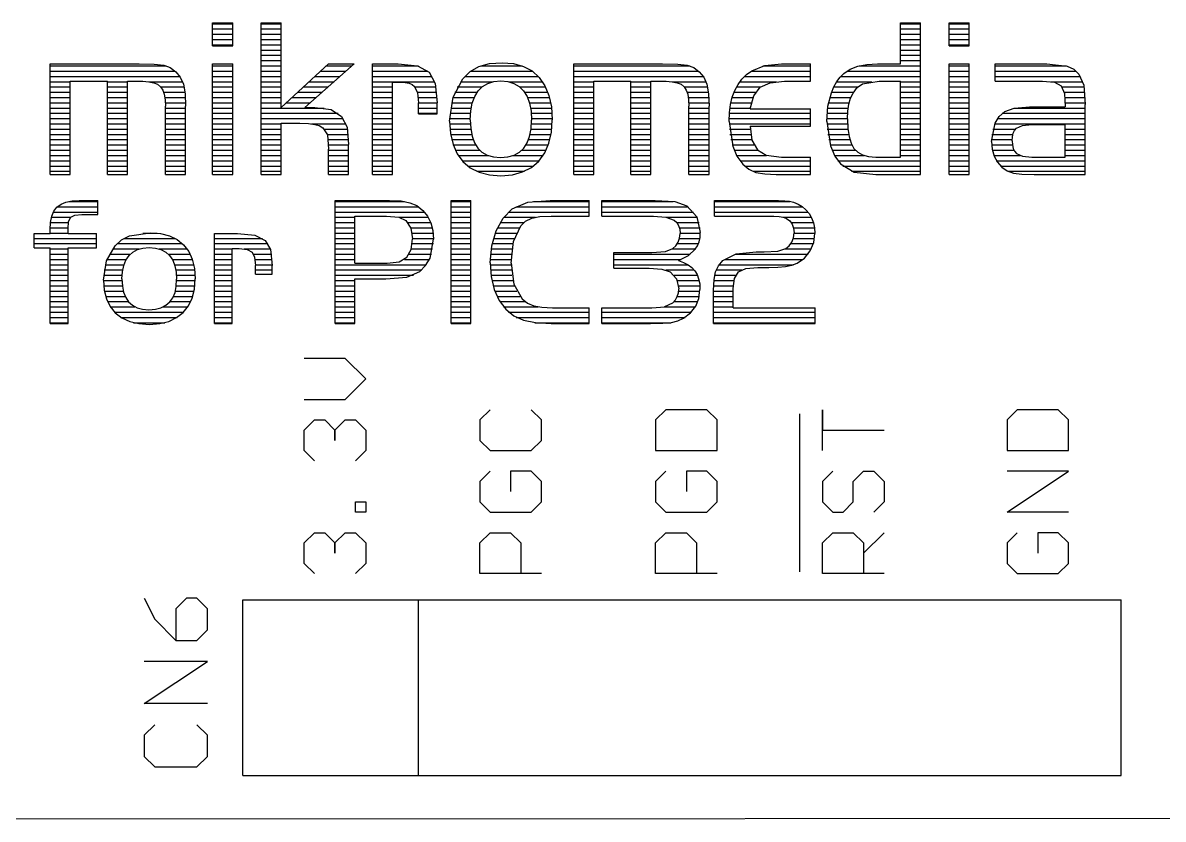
# Model space of a CAD drawing. Extents: x 0 to 60.6, y 0 to 80.8.
# Drawn here: x 19.9 to 36.37, y -0.01 to 11.5 of the extents above; entities that cross this region are included whole.
import ezdxf

# ---------------------------------------------------------------- set-up
doc = ezdxf.new("R2010")
doc.units = 0
doc.layers.add('Layer_1', color=7, linetype='CONTINUOUS')

msp = doc.modelspace()

# ---------------------------------------------------------------- linework, layer by layer
at = {"layer": 'Layer_1', "color": 7}
for points in [[(22.641332, 11.495279), (22.930572, 11.495279)], [(22.641332, 11.162906), (22.930572, 11.162906), (22.930572, 11.495279)], [(22.641332, 11.162906), (22.641332, 11.495279)], [(22.641334, 11.482579), (22.930574, 11.482579)], [(22.641334, 11.406464), (22.930574, 11.406464)], [(23.341598, 9.303175), (23.341598, 11.495336), (23.630838, 11.495336)], [(23.3416, 11.482579), (23.63084, 11.482579)], [(23.3416, 11.406464), (23.63084, 11.406464)], [(23.630838, 10.27241), (23.630838, 11.495336)], [(31.511482, 10.071948), (31.562229, 9.716771), (31.625658, 9.569592), (31.706848, 9.457973), (31.904751, 9.338706), (32.216823, 9.303175), (32.863809, 9.303175), (32.863809, 11.495336)], [(32.239661, 10.904137), (32.574571, 10.904137), (32.574571, 11.495307)], [(32.57445, 11.482579), (32.863691, 11.482579)], [(32.57445, 11.406464), (32.863691, 11.406464)], [(32.574568, 11.495336), (32.863809, 11.495336)], [(33.274714, 11.482579), (33.563955, 11.482579)], [(33.274714, 11.406464), (33.563955, 11.406464)], [(33.274835, 11.495307), (33.564076, 11.495307)], [(33.274835, 11.162934), (33.564076, 11.162934), (33.564076, 11.495307)], [(33.274835, 11.162934), (33.274835, 11.495307)], [(22.641334, 11.330349), (22.930574, 11.330349)], [(22.641334, 11.254205), (22.930574, 11.254205)], [(23.3416, 11.330349), (23.63084, 11.330349)], [(23.3416, 11.254205), (23.63084, 11.254205)], [(32.57445, 11.330349), (32.863691, 11.330349)], [(32.57445, 11.254205), (32.863691, 11.254205)], [(33.274714, 11.330349), (33.563955, 11.330349)], [(33.274714, 11.254205), (33.563955, 11.254205)], [(22.641334, 11.17809), (22.930574, 11.17809)], [(23.3416, 11.17809), (23.63084, 11.17809)], [(23.3416, 11.101974), (23.63084, 11.101974)], [(32.57445, 11.17809), (32.863691, 11.17809)], [(32.57445, 11.101974), (32.863691, 11.101974)], [(33.274714, 11.17809), (33.563955, 11.17809)], [(20.296964, 9.303118), (20.296964, 10.904108), (21.580784, 10.904108)], [(20.296966, 10.873628), (21.971515, 10.873628)], [(21.580786, 10.90408), (21.798985, 10.899), (21.935994, 10.883817)], [(21.935994, 10.883704), (22.02987, 10.8482), (22.108523, 10.787297), (22.17449, 10.708641), (22.22016, 10.607126), (22.242994, 10.470107), (22.250606, 10.292561)], [(22.641332, 9.303118), (22.930572, 9.303118), (22.930572, 10.904108)], [(22.641332, 9.303118), (22.641332, 10.904108), (22.930572, 10.904108)], [(22.641334, 10.873628), (22.930574, 10.873628)], [(23.3416, 11.025859), (23.63084, 11.025859)], [(23.3416, 10.949744), (23.63084, 10.949744)], [(23.3416, 10.873628), (23.63084, 10.873628)], [(23.630837, 10.272354), (24.31588, 10.904108), (24.683773, 10.904108)], [(23.973359, 10.272354), (24.683773, 10.904108)], [(24.282899, 10.873628), (24.650792, 10.873628)], [(24.947642, 9.303175), (24.947642, 10.904165), (25.318072, 10.904165)], [(24.947644, 10.873628), (25.612389, 10.873628)], [(25.318072, 10.904165), (25.599701, 10.876225), (25.767156, 10.782358), (25.855957, 10.619995), (25.881332, 10.338337)], [(26.064005, 10.077113), (26.112211, 10.419617), (26.251757, 10.686035), (26.358319, 10.790062), (26.485179, 10.863638), (26.639948, 10.906761), (26.820089, 10.919461)], [(26.51563, 10.873628), (27.11187, 10.873628)], [(26.820091, 10.919405), (26.987546, 10.906705)], [(26.987546, 10.906818), (27.132166, 10.866234), (27.253951, 10.800251), (27.357976, 10.706355), (27.439167, 10.587145), (27.497522, 10.447614), (27.533043, 10.282683), (27.545728, 10.094921)], [(27.855269, 10.873628), (29.529817, 10.873628)], [(27.855318, 9.302949), (27.855318, 10.903939), (29.139139, 10.903939)], [(29.139086, 10.903939), (29.357286, 10.898859), (29.494291, 10.883958)], [(29.494291, 10.883817), (29.588166, 10.848313), (29.666821, 10.787409), (29.732791, 10.708754), (29.778457, 10.607239), (29.801317, 10.470248), (29.808929, 10.292674)], [(30.098215, 10.07175), (30.103295, 10.198637), (30.118538, 10.315336), (30.143924, 10.421903), (30.181976, 10.518339), (30.227645, 10.604558), (30.283463, 10.680701), (30.351967, 10.746685), (30.428082, 10.80248), (30.613296, 10.881164), (30.856871, 10.904024), (31.275505, 10.904052)], [(30.405247, 10.252006), (30.458528, 10.43974), (30.549867, 10.564059), (30.691951, 10.630042), (30.9, 10.650362), (31.275505, 10.650362), (31.275505, 10.90408)], [(30.587828, 10.873628), (31.275406, 10.873628)], [(31.511482, 10.071948), (31.526694, 10.29019), (31.577455, 10.485545), (31.612975, 10.571792), (31.656107, 10.647935), (31.704313, 10.711351), (31.757594, 10.764634), (31.848933, 10.825509), (31.958034, 10.868661), (32.089965, 10.894061), (32.239661, 10.904249)], [(31.975673, 10.873628), (32.863691, 10.873628)], [(32.57445, 11.025859), (32.863691, 11.025859)], [(32.57445, 10.949744), (32.863691, 10.949744)], [(33.274714, 10.873628), (33.563955, 10.873628)], [(33.274835, 9.303146), (33.564076, 9.303146), (33.564076, 10.904137)], [(33.274835, 9.303146), (33.274835, 10.904137), (33.564076, 10.904137)], [(33.941997, 10.873628), (34.9721, 10.873628)], [(33.942155, 10.650757), (33.942155, 10.904475), (34.685554, 10.904475), (34.982406, 10.871483), (35.076282, 10.82582), (35.147323, 10.754813), (35.220901, 10.592394), (35.241221, 10.315844)], [(20.296966, 10.797513), (22.098374, 10.797513)], [(20.296966, 10.721398), (22.166879, 10.721398)], [(22.641334, 10.797513), (22.930574, 10.797513)], [(22.641334, 10.721398), (22.930574, 10.721398)], [(23.3416, 10.797513), (23.63084, 10.797513)], [(23.3416, 10.721398), (23.63084, 10.721398)], [(24.117981, 10.721398), (24.478263, 10.721398)], [(24.199171, 10.797513), (24.564527, 10.797513)], [(24.947644, 10.797513), (25.749397, 10.797513)], [(24.947644, 10.721398), (25.812827, 10.721398)], [(26.282208, 10.721398), (27.345292, 10.721398)], [(26.368473, 10.797513), (27.259028, 10.797513)], [(27.855269, 10.797513), (29.656678, 10.797513)], [(27.855269, 10.721398), (29.725179, 10.721398)], [(30.323959, 10.721398), (31.275406, 10.721398)], [(30.422909, 10.797513), (31.275406, 10.797513)], [(31.711804, 10.721398), (32.863691, 10.721398)], [(31.800605, 10.797513), (32.863691, 10.797513)], [(33.274714, 10.797513), (33.563955, 10.797513)], [(33.274714, 10.721398), (33.563955, 10.721398)], [(33.941997, 10.797513), (35.10911, 10.797513)], [(33.941997, 10.721398), (35.172537, 10.721398)], [(20.296964, 9.303118), (20.586204, 9.303118), (20.586204, 10.650391), (21.121553, 10.650391)], [(20.296966, 10.645311), (20.586207, 10.645311)], [(20.296966, 10.569167), (20.586207, 10.569167)], [(21.121553, 9.303118), (21.121553, 10.650391)], [(21.121555, 9.303005), (21.410795, 9.303005), (21.410795, 10.650278), (21.634068, 10.650278), (21.720333, 10.645198), (21.791374, 10.63024), (21.847192, 10.60738), (21.890325, 10.571876), (21.920771, 10.523701), (21.943606, 10.462797), (21.956292, 10.384142), (21.961366, 10.292815)], [(21.121555, 10.645311), (21.410795, 10.645311)], [(21.121555, 10.569167), (21.410795, 10.569167)], [(21.720332, 10.645311), (22.207474, 10.645311)], [(21.892862, 10.569167), (22.227771, 10.569167)], [(22.641334, 10.645311), (22.930574, 10.645311)], [(22.641334, 10.569167), (22.930574, 10.569167)], [(23.3416, 10.645311), (23.63084, 10.645311)], [(23.3416, 10.569167), (23.63084, 10.569167)], [(23.953063, 10.569167), (24.308271, 10.569167)], [(24.034254, 10.645311), (24.394536, 10.645311)], [(24.947643, 9.303146), (25.236883, 9.303146), (25.236883, 10.637747), (25.34852, 10.637747), (25.419561, 10.632667), (25.477917, 10.622507), (25.523586, 10.602187), (25.55657, 10.574247), (25.597165, 10.48546), (25.612388, 10.338281)], [(24.947644, 10.645311), (25.848348, 10.645311)], [(24.947644, 10.569167), (25.236884, 10.569167)], [(25.561645, 10.569167), (25.868645, 10.569167)], [(26.173108, 10.569167), (26.530853, 10.569167)], [(26.221315, 10.645311), (26.688159, 10.645311)], [(26.360859, 10.094808), (26.368471, 10.224207), (26.391305, 10.335826), (26.426826, 10.432233), (26.475033, 10.513456), (26.538463, 10.5769), (26.614579, 10.620023), (26.700843, 10.647963), (26.802331, 10.658123)], [(26.80233, 10.658011), (26.903818, 10.647851), (26.992619, 10.619911), (27.068735, 10.574219), (27.132165, 10.510803), (27.182909, 10.42958), (27.21843, 10.333201), (27.238727, 10.219014), (27.246339, 10.089615)], [(26.916507, 10.645311), (27.406185, 10.645311)], [(27.07635, 10.569167), (27.449317, 10.569167)], [(27.855269, 10.645311), (28.144509, 10.645311)], [(27.855269, 10.569167), (28.144509, 10.569167)], [(27.855318, 9.302949), (28.144558, 9.302949), (28.144558, 10.650221), (28.679905, 10.650221)], [(28.679854, 10.645311), (28.969095, 10.645311)], [(28.679854, 10.569167), (28.969095, 10.569167)], [(28.679882, 9.303118), (28.969123, 9.303118), (28.969123, 10.650391), (29.192397, 10.650391), (29.278661, 10.645311), (29.349705, 10.630071), (29.405523, 10.607211), (29.448652, 10.571707), (29.479099, 10.523532), (29.501959, 10.462628), (29.51463, 10.383973), (29.51971, 10.292646)], [(28.679905, 9.302949), (28.679905, 10.650221)], [(29.281173, 10.645311), (29.765777, 10.645311)], [(29.451164, 10.569167), (29.786074, 10.569167)], [(30.207249, 10.569167), (30.557382, 10.569167)], [(30.255452, 10.645311), (30.783188, 10.645311)], [(31.612854, 10.569167), (31.960447, 10.569167)], [(31.653449, 10.645311), (32.160887, 10.645311)], [(31.808315, 10.11002), (31.813395, 10.221667), (31.828607, 10.320614), (31.853979, 10.406889), (31.889499, 10.480465), (31.950392, 10.56166), (32.02651, 10.612403), (32.265002, 10.650447), (32.574543, 10.650447)], [(31.808318, 10.11002), (31.813398, 9.967949), (31.831153, 9.85125), (31.861616, 9.754843), (31.899676, 9.681268), (31.955494, 9.627956), (32.026535, 9.587372), (32.112799, 9.564512), (32.216823, 9.556836), (32.574568, 9.556921), (32.574568, 10.650447)], [(32.57445, 10.645311), (32.863691, 10.645311)], [(32.57445, 10.569167), (32.863691, 10.569167)], [(33.274714, 10.645311), (33.563955, 10.645311)], [(33.274714, 10.569167), (33.563955, 10.569167)], [(33.942164, 10.650673), (34.624667, 10.650673), (34.797198, 10.640513), (34.896151, 10.587257), (34.941817, 10.475582), (34.951949, 10.280256)], [(34.748825, 10.645311), (35.20552, 10.645311)], [(34.911205, 10.569167), (35.22582, 10.569167)], [(20.296966, 10.493052), (20.586207, 10.493052)], [(20.296966, 10.416936), (20.586207, 10.416936)], [(21.121555, 10.493052), (21.410795, 10.493052)], [(21.121555, 10.416936), (21.410795, 10.416936)], [(21.933456, 10.493052), (22.240457, 10.493052)], [(21.953754, 10.416936), (22.248069, 10.416936)], [(22.641334, 10.493052), (22.930574, 10.493052)], [(22.641334, 10.416936), (22.930574, 10.416936)], [(23.3416, 10.493052), (23.63084, 10.493052)], [(23.3416, 10.416936), (23.63084, 10.416936)], [(23.785609, 10.416936), (24.135742, 10.416936)], [(23.869336, 10.493052), (24.222006, 10.493052)], [(24.947644, 10.493052), (25.236884, 10.493052)], [(24.947644, 10.416936), (25.236884, 10.416936)], [(25.594628, 10.493052), (25.876257, 10.493052)], [(25.607314, 10.416936), (25.881331, 10.416936)], [(26.112216, 10.416936), (26.419216, 10.416936)], [(26.140125, 10.493052), (26.459812, 10.493052)], [(27.144854, 10.493052), (27.482301, 10.493052)], [(27.187986, 10.416936), (27.507673, 10.416936)], [(27.855269, 10.493052), (28.144509, 10.493052)], [(27.855269, 10.416936), (28.144509, 10.416936)], [(28.679854, 10.493052), (28.969095, 10.493052)], [(28.679854, 10.416936), (28.969095, 10.416936)], [(29.494293, 10.493052), (29.79876, 10.493052)], [(29.512054, 10.416936), (29.806372, 10.416936)], [(30.143817, 10.416936), (30.448281, 10.416936)], [(30.169188, 10.493052), (30.486338, 10.493052)], [(31.554499, 10.416936), (31.856423, 10.416936)], [(31.57987, 10.493052), (31.897018, 10.493052)], [(32.57445, 10.493052), (32.863691, 10.493052)], [(32.57445, 10.416936), (32.863691, 10.416936)], [(33.274714, 10.493052), (33.563955, 10.493052)], [(33.274714, 10.416936), (33.563955, 10.416936)], [(34.939116, 10.493052), (35.233429, 10.493052)], [(34.946725, 10.416936), (35.238506, 10.416936)], [(20.296966, 10.340821), (20.586207, 10.340821)], [(20.296966, 10.264706), (20.586207, 10.264706)], [(21.121555, 10.340821), (21.410795, 10.340821)], [(21.121555, 10.264706), (21.410795, 10.264706)], [(21.961366, 10.340821), (22.250606, 10.340821)], [(21.961366, 9.303005), (22.250607, 9.303005), (22.250607, 10.292561)], [(21.961366, 9.303005), (21.961366, 10.292561)], [(21.961366, 10.264706), (22.250606, 10.264706)], [(22.641334, 10.340821), (22.930574, 10.340821)], [(22.641334, 10.264706), (22.930574, 10.264706)], [(23.3416, 10.340821), (23.63084, 10.340821)], [(23.3416, 10.264706), (24.249915, 10.264706)], [(23.704418, 10.340821), (24.049477, 10.340821)], [(23.973359, 10.272354), (24.117979, 10.272354), (24.351401, 10.241874), (24.503632, 10.140415), (24.582286, 9.988213), (24.60512, 9.737007)], [(24.947644, 10.340821), (25.236884, 10.340821)], [(24.947644, 10.264706), (25.236884, 10.264706)], [(25.612388, 10.181027), (25.881331, 10.181027), (25.881331, 10.338337)], [(25.612388, 10.181027), (25.612388, 10.338337)], [(25.612389, 10.340821), (25.881331, 10.340821)], [(25.612389, 10.264706), (25.881331, 10.264706)], [(26.079233, 10.264706), (26.376084, 10.264706)], [(26.091918, 10.340821), (26.391307, 10.340821)], [(27.215896, 10.340821), (27.522896, 10.340821)], [(27.233656, 10.264706), (27.535582, 10.264706)], [(27.855269, 10.340821), (28.144509, 10.340821)], [(27.855269, 10.264706), (28.144509, 10.264706)], [(28.679854, 10.340821), (28.969095, 10.340821)], [(28.679854, 10.264706), (28.969095, 10.264706)], [(29.519668, 10.340821), (29.808909, 10.340821)], [(29.519668, 10.264706), (29.808909, 10.264706)], [(29.519696, 9.303118), (29.808937, 9.303118), (29.808937, 10.292674)], [(29.519696, 9.303118), (29.519696, 10.292674)], [(30.110833, 10.264706), (30.407686, 10.264706)], [(30.123519, 10.340821), (30.422909, 10.340821)], [(30.405247, 10.252119), (31.275505, 10.252119)], [(31.275505, 10.000941), (31.275505, 10.252119)], [(31.524053, 10.264706), (31.818368, 10.264706)], [(31.536738, 10.340821), (31.833588, 10.340821)], [(32.57445, 10.340821), (32.863691, 10.340821)], [(32.57445, 10.264706), (32.863691, 10.264706)], [(33.274714, 10.340821), (33.563955, 10.340821)], [(33.274714, 10.264706), (33.563955, 10.264706)], [(33.888886, 9.783037), (33.896506, 9.67139), (33.924446, 9.569903), (33.972649, 9.483656), (34.036079, 9.41008), (34.112197, 9.356797), (34.203532, 9.326345), (34.32532, 9.308565), (34.505459, 9.303485), (35.241247, 9.303485), (35.241247, 10.315844)], [(33.888925, 9.782981), (33.939669, 10.044347), (33.998024, 10.143237), (34.079216, 10.214329), (34.216221, 10.265044), (34.436958, 10.280284)], [(34.218552, 10.264706), (35.241041, 10.264706)], [(34.436958, 10.280425), (34.952014, 10.280425)], [(34.951805, 10.340821), (35.241041, 10.340821)], [(20.296966, 10.18859), (20.586207, 10.18859)], [(20.296966, 10.112503), (20.586207, 10.112503)], [(21.121555, 10.18859), (21.410795, 10.18859)], [(21.121555, 10.112503), (21.410795, 10.112503)], [(21.961366, 10.18859), (22.250606, 10.18859)], [(21.961366, 10.112503), (22.250606, 10.112503)], [(22.641334, 10.18859), (22.930574, 10.18859)], [(22.641334, 10.112503), (22.930574, 10.112503)], [(23.3416, 10.18859), (24.452891, 10.18859)], [(23.3416, 10.112503), (24.526469, 10.112503)], [(24.947644, 10.18859), (25.236884, 10.18859)], [(24.947644, 10.112503), (25.236884, 10.112503)], [(25.612389, 10.18859), (25.881331, 10.18859)], [(26.064006, 10.077141), (26.076692, 9.89697), (26.112213, 9.739659), (26.170568, 9.605209), (26.254295, 9.491022), (26.360858, 9.402235), (26.487717, 9.338791), (26.637412, 9.300747), (26.804867, 9.287765), (26.972322, 9.300747), (27.116942, 9.341331), (27.243801, 9.407315), (27.350363, 9.498642), (27.436628, 9.615369), (27.497521, 9.754928), (27.533041, 9.91475), (27.545727, 10.094893)], [(26.064009, 10.112503), (26.363398, 10.112503)], [(26.069084, 10.18859), (26.365935, 10.18859)], [(26.36086, 10.094751), (26.368471, 9.967893), (26.388767, 9.856245), (26.424287, 9.762378), (26.469957, 9.686263), (26.530849, 9.627899), (26.606966, 9.584804), (26.695767, 9.559404), (26.797255, 9.549216)], [(26.903817, 9.559376), (26.995156, 9.584776), (27.071272, 9.625359), (27.134702, 9.686263), (27.182909, 9.759838), (27.218429, 9.853734), (27.238727, 9.962813), (27.246338, 10.089671)], [(27.243805, 10.18859), (27.543193, 10.18859)], [(27.246342, 10.112503), (27.545731, 10.112503)], [(27.855269, 10.18859), (28.144509, 10.18859)], [(27.855269, 10.112503), (28.144509, 10.112503)], [(28.679854, 10.18859), (28.969095, 10.18859)], [(28.679854, 10.112503), (28.969095, 10.112503)], [(29.519668, 10.18859), (29.808909, 10.18859)], [(29.519668, 10.112503), (29.808909, 10.112503)], [(30.098147, 10.112503), (31.275406, 10.112503)], [(30.098215, 10.071694), (30.151499, 9.713977), (30.212391, 9.571878), (30.298655, 9.455179), (30.384919, 9.381604), (30.486406, 9.335941), (30.613265, 9.313081), (30.780722, 9.302921), (31.275474, 9.302921), (31.275474, 9.556667)], [(30.103222, 10.18859), (31.275406, 10.18859)], [(31.511364, 10.112503), (31.808216, 10.112503)], [(31.513904, 10.18859), (31.810754, 10.18859)], [(32.57445, 10.18859), (32.863691, 10.18859)], [(32.57445, 10.112503), (32.863691, 10.112503)], [(33.274714, 10.18859), (33.563955, 10.18859)], [(33.274714, 10.112503), (33.563955, 10.112503)], [(33.97752, 10.112503), (35.241041, 10.112503)], [(34.043487, 10.18859), (35.241041, 10.18859)], [(20.296966, 10.03636), (20.586207, 10.03636)], [(20.296966, 9.960244), (20.586207, 9.960244)], [(20.296966, 9.884157), (20.586207, 9.884157)], [(21.121555, 10.03636), (21.410795, 10.03636)], [(21.121555, 9.960244), (21.410795, 9.960244)], [(21.121555, 9.884157), (21.410795, 9.884157)], [(21.961366, 10.03636), (22.250606, 10.03636)], [(21.961366, 9.960244), (22.250606, 9.960244)], [(21.961366, 9.884157), (22.250606, 9.884157)], [(22.641334, 10.03636), (22.930574, 10.03636)], [(22.641334, 9.960244), (22.930574, 9.960244)], [(22.641334, 9.884157), (22.930574, 9.884157)], [(23.341597, 9.303118), (23.630837, 9.303118), (23.630837, 10.044036), (23.902317, 10.044036), (24.026639, 10.038956), (24.117978, 10.028796), (24.181408, 10.011016), (24.232152, 9.980621), (24.298119, 9.876565), (24.315879, 9.671051)], [(23.3416, 10.03636), (23.63084, 10.03636)], [(23.3416, 9.960244), (23.63084, 9.960244)], [(23.3416, 9.884157), (23.63084, 9.884157)], [(24.067237, 10.03636), (24.567065, 10.03636)], [(24.252453, 9.960244), (24.587362, 9.960244)], [(24.295585, 9.884157), (24.597511, 9.884157)], [(24.947644, 10.03636), (25.236884, 10.03636)], [(24.947644, 9.960244), (25.236884, 9.960244)], [(24.947644, 9.884157), (25.236884, 9.884157)], [(26.064009, 10.03636), (26.363398, 10.03636)], [(26.069084, 9.960244), (26.37101, 9.960244)], [(26.079233, 9.884157), (26.383696, 9.884157)], [(27.226044, 9.884157), (27.527971, 9.884157)], [(27.23873, 9.960244), (27.538119, 9.960244)], [(27.246342, 10.03636), (27.543193, 10.03636)], [(27.855269, 10.03636), (28.144509, 10.03636)], [(27.855269, 9.960244), (28.144509, 9.960244)], [(27.855269, 9.884157), (28.144509, 9.884157)], [(28.679854, 10.03636), (28.969095, 10.03636)], [(28.679854, 9.960244), (28.969095, 9.960244)], [(28.679854, 9.884157), (28.969095, 9.884157)], [(29.519668, 10.03636), (29.808909, 10.03636)], [(29.519668, 9.960244), (29.808909, 9.960244)], [(29.519668, 9.884157), (29.808909, 9.884157)], [(30.098147, 10.03636), (31.275406, 10.03636)], [(30.103222, 9.960244), (30.405149, 9.960244)], [(30.110833, 9.884157), (30.41276, 9.884157)], [(30.405199, 10.000715), (31.275457, 10.000715)], [(30.405199, 10.000715), (30.428059, 9.800253), (30.506703, 9.660722), (30.6361, 9.582095), (30.85684, 9.556695), (31.275474, 9.556667)], [(31.511364, 10.03636), (31.810754, 10.03636)], [(31.513904, 9.960244), (31.815828, 9.960244)], [(31.524053, 9.884157), (31.825977, 9.884157)], [(32.57445, 10.03636), (32.863691, 10.03636)], [(32.57445, 9.960244), (32.863691, 9.960244)], [(32.57445, 9.884157), (32.863691, 9.884157)], [(33.274714, 10.03636), (33.563955, 10.03636)], [(33.274714, 9.960244), (33.563955, 9.960244)], [(33.274714, 9.884157), (33.563955, 9.884157)], [(33.893791, 9.884157), (34.198255, 9.884157)], [(33.909017, 9.960244), (34.236312, 9.960244)], [(33.936923, 10.03636), (35.241041, 10.03636)], [(34.185687, 9.790318), (34.190767, 9.848682), (34.200899, 9.899397), (34.221219, 9.940009), (34.249131, 9.972973), (34.337932, 10.013584), (34.469865, 10.026567)], [(34.469899, 9.557146), (34.951972, 9.557146), (34.951972, 10.026538)], [(34.469899, 10.026538), (34.951972, 10.026538)], [(34.951805, 9.960244), (35.241041, 9.960244)], [(34.951805, 9.884157), (35.241041, 9.884157)], [(20.296966, 9.808014), (20.586207, 9.808014)], [(20.296966, 9.731898), (20.586207, 9.731898)], [(21.121555, 9.808014), (21.410795, 9.808014)], [(21.121555, 9.731898), (21.410795, 9.731898)], [(21.961366, 9.808014), (22.250606, 9.808014)], [(21.961366, 9.731898), (22.250606, 9.731898)], [(22.641334, 9.808014), (22.930574, 9.808014)], [(22.641334, 9.731898), (22.930574, 9.731898)], [(23.3416, 9.808014), (23.63084, 9.808014)], [(23.3416, 9.731898), (23.63084, 9.731898)], [(24.308271, 9.808014), (24.602585, 9.808014)], [(24.313345, 9.731898), (24.605123, 9.731898)], [(24.315879, 9.303118), (24.60512, 9.303118), (24.60512, 9.737007)], [(24.947644, 9.808014), (25.236884, 9.808014)], [(24.947644, 9.731898), (25.236884, 9.731898)], [(26.091918, 9.808014), (26.403993, 9.808014)], [(26.114753, 9.731898), (26.439514, 9.731898)], [(27.167689, 9.731898), (27.489912, 9.731898)], [(27.203209, 9.808014), (27.512747, 9.808014)], [(27.855269, 9.808014), (28.144509, 9.808014)], [(27.855269, 9.731898), (28.144509, 9.731898)], [(28.679854, 9.808014), (28.969095, 9.808014)], [(28.679854, 9.731898), (28.969095, 9.731898)], [(29.519668, 9.808014), (29.808909, 9.808014)], [(29.519668, 9.731898), (29.808909, 9.731898)], [(30.126056, 9.808014), (30.427983, 9.808014)], [(30.143817, 9.731898), (30.458432, 9.731898)], [(31.536738, 9.808014), (31.8412, 9.808014)], [(31.557033, 9.731898), (31.871646, 9.731898)], [(32.57445, 9.808014), (32.863691, 9.808014)], [(32.57445, 9.731898), (32.863691, 9.731898)], [(33.274714, 9.808014), (33.563955, 9.808014)], [(33.274714, 9.731898), (33.563955, 9.731898)], [(33.888716, 9.808014), (34.185566, 9.808014)], [(33.888716, 9.731898), (34.190643, 9.731898)], [(34.185696, 9.790459), (34.190776, 9.732096), (34.200913, 9.681381), (34.221242, 9.640769), (34.249171, 9.610289), (34.337966, 9.569705), (34.469899, 9.557287)], [(34.951805, 9.808014), (35.241041, 9.808014)], [(34.951805, 9.731898), (35.241041, 9.731898)], [(20.296966, 9.655783), (20.586207, 9.655783)], [(20.296966, 9.579696), (20.586207, 9.579696)], [(21.121555, 9.655783), (21.410795, 9.655783)], [(21.121555, 9.579696), (21.410795, 9.579696)], [(21.961366, 9.655783), (22.250606, 9.655783)], [(21.961366, 9.579696), (22.250606, 9.579696)], [(22.641334, 9.655783), (22.930574, 9.655783)], [(22.641334, 9.579696), (22.930574, 9.579696)], [(23.3416, 9.655783), (23.63084, 9.655783)], [(23.3416, 9.579696), (23.63084, 9.579696)], [(24.315879, 9.303118), (24.315879, 9.671023)], [(24.315882, 9.655783), (24.605123, 9.655783)], [(24.315882, 9.579696), (24.605123, 9.579696)], [(24.947644, 9.655783), (25.236884, 9.655783)], [(24.947644, 9.579696), (25.236884, 9.579696)], [(26.1452, 9.655783), (26.497869, 9.655783)], [(26.185795, 9.579696), (26.619655, 9.579696)], [(26.797255, 9.549329), (26.903817, 9.559489)], [(26.982474, 9.579696), (27.413797, 9.579696)], [(27.106796, 9.655783), (27.456929, 9.655783)], [(27.855269, 9.655783), (28.144509, 9.655783)], [(27.855269, 9.579696), (28.144509, 9.579696)], [(28.679854, 9.655783), (28.969095, 9.655783)], [(28.679854, 9.579696), (28.969095, 9.579696)], [(29.519668, 9.655783), (29.808909, 9.655783)], [(29.519668, 9.579696), (29.808909, 9.579696)], [(30.171728, 9.655783), (30.511713, 9.655783)], [(30.207249, 9.579696), (30.641109, 9.579696)], [(31.584942, 9.655783), (31.922392, 9.655783)], [(31.620462, 9.579696), (32.049251, 9.579696)], [(32.57445, 9.655783), (32.863691, 9.655783)], [(32.57445, 9.579696), (32.863691, 9.579696)], [(33.274714, 9.655783), (33.563955, 9.655783)], [(33.274714, 9.579696), (33.563955, 9.579696)], [(33.898865, 9.655783), (34.213478, 9.655783)], [(33.9217, 9.579696), (34.304816, 9.579696)], [(34.951805, 9.655783), (35.241041, 9.655783)], [(34.951805, 9.579696), (35.241041, 9.579696)], [(20.296966, 9.503552), (20.586207, 9.503552)], [(20.296966, 9.427437), (20.586207, 9.427437)], [(21.121555, 9.503552), (21.410795, 9.503552)], [(21.121555, 9.427437), (21.410795, 9.427437)], [(21.961366, 9.503552), (22.250606, 9.503552)], [(21.961366, 9.427437), (22.250606, 9.427437)], [(22.641334, 9.503552), (22.930574, 9.503552)], [(22.641334, 9.427437), (22.930574, 9.427437)], [(23.3416, 9.503552), (23.63084, 9.503552)], [(23.3416, 9.427437), (23.63084, 9.427437)], [(24.315882, 9.503552), (24.605123, 9.503552)], [(24.315882, 9.427437), (24.605123, 9.427437)], [(24.947644, 9.503552), (25.236884, 9.503552)], [(24.947644, 9.427437), (25.236884, 9.427437)], [(26.24415, 9.503552), (27.355441, 9.503552)], [(26.32534, 9.427437), (27.274251, 9.427437)], [(27.855269, 9.503552), (28.144509, 9.503552)], [(27.855269, 9.427437), (28.144509, 9.427437)], [(28.679854, 9.503552), (28.969095, 9.503552)], [(28.679854, 9.427437), (28.969095, 9.427437)], [(29.519668, 9.503552), (29.808909, 9.503552)], [(29.519668, 9.427437), (29.808909, 9.427437)], [(30.257992, 9.503552), (31.275406, 9.503552)], [(30.326493, 9.427437), (31.275406, 9.427437)], [(31.668672, 9.503552), (32.863691, 9.503552)], [(31.739713, 9.427437), (32.863691, 9.427437)], [(33.274714, 9.503552), (33.563955, 9.503552)], [(33.274714, 9.427437), (33.563955, 9.427437)], [(33.957217, 9.503552), (35.241041, 9.503552)], [(34.018115, 9.427437), (35.241041, 9.427437)], [(20.296966, 9.35135), (20.586207, 9.35135)], [(21.121555, 9.35135), (21.410795, 9.35135)], [(21.961366, 9.35135), (22.250606, 9.35135)], [(22.641334, 9.35135), (22.930574, 9.35135)], [(23.3416, 9.35135), (23.63084, 9.35135)], [(24.315882, 9.35135), (24.605123, 9.35135)], [(24.947644, 9.35135), (25.236884, 9.35135)], [(26.457274, 9.35135), (27.144854, 9.35135)], [(27.855269, 9.35135), (28.144509, 9.35135)], [(28.679854, 9.35135), (28.969095, 9.35135)], [(29.519668, 9.35135), (29.808909, 9.35135)], [(30.443203, 9.35135), (31.275406, 9.35135)], [(31.866572, 9.35135), (32.863691, 9.35135)], [(33.274714, 9.35135), (33.563955, 9.35135)], [(34.124677, 9.35135), (35.241041, 9.35135)], [(20.066289, 8.245575), (20.066289, 8.451117), (20.294636, 8.451117), (20.294636, 8.509453), (20.302248, 8.61348), (20.320009, 8.702295), (20.350456, 8.775842), (20.393588, 8.831694), (20.451944, 8.874818), (20.522985, 8.905241), (20.611787, 8.925561), (20.715812, 8.930726), (20.982217, 8.930669)], [(20.553432, 8.451146), (20.553432, 8.522181), (20.561043, 8.623668), (20.59149, 8.687083), (20.652382, 8.717535), (20.751333, 8.725155), (20.982217, 8.725155), (20.982217, 8.930698)], [(20.563579, 8.915401), (20.982216, 8.915401)], [(24.409962, 7.154814), (24.409962, 8.930867), (25.196492, 8.930867), (25.36141, 8.923247), (25.490807, 8.897932), (25.592294, 8.85478), (25.678559, 8.786256), (25.744526, 8.705061), (25.792732, 8.608626), (25.820639, 8.497007), (25.830788, 8.372716)], [(24.409965, 8.915401), (25.40962, 8.915401)], [(26.084508, 8.93098), (26.368674, 8.93098)], [(26.084508, 7.154927), (26.368674, 7.154927), (26.368674, 8.93098)], [(26.084508, 7.154927), (26.084508, 8.93098)], [(26.084514, 8.915401), (26.36868, 8.915401)], [(26.650302, 8.030381), (26.670597, 8.273938), (26.736564, 8.492153), (26.838052, 8.674807), (26.967449, 8.809286), (27.190722, 8.903153), (27.512945, 8.931093), (28.07874, 8.931093)], [(26.949688, 8.022761), (26.987746, 8.334842), (27.091771, 8.563188), (27.160276, 8.629143), (27.249077, 8.674807), (27.365788, 8.697667), (27.528169, 8.705287), (28.07874, 8.705287), (28.07874, 8.931121)], [(27.274458, 8.915401), (28.078749, 8.915401)], [(28.261427, 8.915401), (29.291528, 8.915401)], [(28.261511, 8.705005), (28.261511, 8.930839), (29.032815, 8.930839), (29.316984, 8.913059)], [(29.316984, 8.912946), (29.48951, 8.852071), (29.634134, 8.69476), (29.682338, 8.466414)], [(29.890308, 8.915401), (30.973691, 8.915401)], [(29.890466, 8.704807), (29.890466, 8.930641), (30.671919, 8.930641), (30.814004, 8.930641), (30.90534, 8.925561), (30.971309, 8.917998), (31.02713, 8.905382)], [(31.02713, 8.905495), (31.095631, 8.877555), (31.153989, 8.842052), (31.207269, 8.796388), (31.252939, 8.740565), (31.290996, 8.677121), (31.316396, 8.608597), (31.331628, 8.53505), (31.339234, 8.453883)], [(20.34538, 8.763171), (20.982216, 8.763171)], [(20.401198, 8.839258), (20.982216, 8.839258)], [(24.409965, 8.839258), (25.612596, 8.839258)], [(24.409965, 8.763171), (25.701397, 8.763171)], [(26.084514, 8.839258), (26.36868, 8.839258)], [(26.084514, 8.763171), (26.36868, 8.763171)], [(26.916714, 8.763171), (28.078749, 8.763171)], [(27.020738, 8.839258), (28.078749, 8.839258)], [(28.261427, 8.839258), (29.504654, 8.839258)], [(28.261427, 8.763171), (29.585846, 8.763171)], [(29.890308, 8.839258), (31.156368, 8.839258)], [(29.890308, 8.763171), (31.235017, 8.763171)], [(20.302248, 8.610912), (20.558504, 8.610912)], [(20.314933, 8.687055), (20.594025, 8.687055)], [(24.409965, 8.687055), (24.696669, 8.687055)], [(24.409965, 8.610912), (24.696669, 8.610912)], [(24.696663, 8.025216), (24.696663, 8.705174), (25.150821, 8.705174), (25.328425, 8.689934), (25.43245, 8.63919), (25.500954, 8.527571), (25.526329, 8.377853)], [(25.336042, 8.687055), (25.757216, 8.687055)], [(25.455289, 8.610912), (25.792736, 8.610912)], [(26.084514, 8.687055), (26.36868, 8.687055)], [(26.084514, 8.610912), (26.36868, 8.610912)], [(26.794928, 8.610912), (27.137449, 8.610912)], [(26.848209, 8.687055), (27.302367, 8.687055)], [(28.261474, 8.705146), (29.007409, 8.705146), (29.187549, 8.689906), (29.304262, 8.646754), (29.342317, 8.61379), (29.367717, 8.570639), (29.385468, 8.514843), (29.390548, 8.451428)], [(29.195115, 8.687055), (29.636587, 8.687055)], [(29.342272, 8.610912), (29.664496, 8.610912)], [(29.89044, 8.704751), (30.636373, 8.704751), (30.745475, 8.701928), (30.824127, 8.696848), (30.879948, 8.686688), (30.925614, 8.668908), (30.973824, 8.633405), (31.009341, 8.587769), (31.029661, 8.529406), (31.037281, 8.460882)], [(30.874738, 8.687055), (31.285767, 8.687055)], [(30.993986, 8.610912), (31.316207, 8.610912)], [(20.294636, 8.534825), (20.55343, 8.534825)], [(20.294636, 8.458709), (20.55343, 8.458709)], [(20.294639, 7.15456), (20.553432, 7.15456), (20.553432, 8.245547), (20.961921, 8.245547), (20.961921, 8.451089)], [(20.553432, 8.451089), (20.961921, 8.451089)], [(21.065942, 7.778751), (21.109074, 8.057841), (21.233397, 8.276027), (21.327273, 8.359762), (21.441447, 8.418126), (21.740836, 8.463789)], [(21.634275, 8.458709), (21.842325, 8.458709)], [(21.740835, 8.463761), (21.89053, 8.453601)], [(21.89053, 8.453714), (22.019927, 8.420722), (22.129026, 8.36741), (22.222902, 8.291323), (22.296481, 8.194888), (22.347225, 8.080729), (22.377671, 7.948818), (22.38782, 7.796559)], [(22.66691, 7.154843), (22.66691, 8.451371), (22.999283, 8.451371)], [(22.999284, 8.451371), (23.250466, 8.431051), (23.397624, 8.352311), (23.478814, 8.220373), (23.501648, 7.992027)], [(24.409965, 8.534825), (24.696669, 8.534825)], [(24.409965, 8.458709), (24.696669, 8.458709)], [(25.498422, 8.534825), (25.813034, 8.534825)], [(25.521256, 8.458709), (25.82572, 8.458709)], [(26.084514, 8.534825), (26.36868, 8.534825)], [(26.084514, 8.458709), (26.36868, 8.458709)], [(26.723887, 8.458709), (27.030887, 8.458709)], [(26.754333, 8.534825), (27.071482, 8.534825)], [(29.179918, 8.192658), (29.286482, 8.235782), (29.332148, 8.276365), (29.365132, 8.327109), (29.382883, 8.385473), (29.390517, 8.451456)], [(29.367728, 8.063005), (29.512344, 8.136581), (29.611294, 8.225368), (29.641743, 8.276111), (29.664603, 8.331935), (29.679815, 8.395379), (29.682355, 8.466414)], [(29.380332, 8.534825), (29.679722, 8.534825)], [(29.390481, 8.458709), (29.682256, 8.458709)], [(30.159449, 7.38062), (30.159449, 7.657198), (30.177229, 7.804321), (30.235587, 7.898244), (30.342148, 7.946419), (30.512142, 7.961377), (30.671981, 7.961377), (30.80138, 7.964199), (30.913013, 7.976899), (31.006892, 7.997219), (31.080473, 8.025159), (31.189568, 8.098707), (31.270761, 8.200222), (31.321504, 8.321973), (31.339284, 8.45394)], [(30.803796, 8.197343), (30.917972, 8.235387), (30.968715, 8.27597), (31.006776, 8.326714), (31.029636, 8.390157), (31.037245, 8.461193)], [(31.029506, 8.534825), (31.331433, 8.534825)], [(31.03712, 8.458709), (31.339042, 8.458709)], [(20.066289, 8.382594), (20.961918, 8.382594)], [(20.066289, 8.306479), (20.961918, 8.306479)], [(20.066291, 8.245547), (20.294639, 8.245547)], [(20.294639, 7.15456), (20.294639, 8.245547)], [(21.263844, 8.306479), (22.205143, 8.306479)], [(21.332351, 7.796475), (21.337425, 7.900474), (21.357723, 7.991857), (21.388169, 8.067973), (21.433839, 8.1339), (21.489657, 8.1847), (21.555624, 8.222743), (21.634277, 8.243063), (21.725616, 8.250683)], [(21.367869, 8.382594), (22.101118, 8.382594)], [(21.725614, 8.250683), (21.816953, 8.243063), (21.895606, 8.222743), (21.96411, 8.1847), (22.019928, 8.1339), (22.065598, 8.067973), (22.096044, 7.986777), (22.116341, 7.89545), (22.121416, 7.791395)], [(22.666911, 7.15473), (22.925705, 7.15473), (22.925705, 8.235584), (23.024655, 8.235584), (23.13883, 8.223167), (23.209871, 8.185123), (23.247929, 8.111491), (23.260615, 7.992281)], [(22.666913, 8.382594), (23.359567, 8.382594)], [(22.666913, 8.306479), (23.43822, 8.306479)], [(24.409965, 8.382594), (24.696669, 8.382594)], [(24.409965, 8.306479), (24.696669, 8.306479)], [(24.696663, 7.154843), (24.696663, 7.799297), (25.143209, 7.799297), (25.447672, 7.822157), (25.632887, 7.903352), (25.716615, 7.989628), (25.780045, 8.098707), (25.830789, 8.372716)], [(25.163509, 8.025103), (25.336039, 8.042883), (25.445138, 8.108951), (25.506031, 8.220598), (25.526326, 8.377881)], [(25.523794, 8.306479), (25.828257, 8.306479)], [(25.526331, 8.382594), (25.830794, 8.382594)], [(26.084514, 8.382594), (26.36868, 8.382594)], [(26.084514, 8.306479), (26.36868, 8.306479)], [(26.678217, 8.306479), (26.980143, 8.306479)], [(26.698515, 8.382594), (27.000441, 8.382594)], [(29.354957, 8.306479), (29.656887, 8.306479)], [(29.382866, 8.382594), (29.677182, 8.382594)], [(30.993986, 8.306479), (31.316207, 8.306479)], [(31.026972, 8.382594), (31.33397, 8.382594)], [(20.294636, 8.230363), (20.55343, 8.230363)], [(20.294636, 8.154248), (20.55343, 8.154248)], [(20.294636, 8.078104), (20.55343, 8.078104)], [(21.116687, 8.078104), (21.393241, 8.078104)], [(21.149671, 8.154248), (21.451596, 8.154248)], [(21.197878, 8.230363), (21.583531, 8.230363)], [(21.867697, 8.230363), (22.27111, 8.230363)], [(21.999631, 8.154248), (22.31678, 8.154248)], [(22.057986, 8.078104), (22.347226, 8.078104)], [(22.666913, 8.230363), (22.925707, 8.230363)], [(22.666913, 8.154248), (22.925707, 8.154248)], [(22.666913, 8.078104), (22.925707, 8.078104)], [(23.095699, 8.230363), (23.476278, 8.230363)], [(23.232707, 8.154248), (23.494038, 8.154248)], [(23.255542, 8.078104), (23.50165, 8.078104)], [(24.409965, 8.230363), (24.696669, 8.230363)], [(24.409965, 8.154248), (24.696669, 8.154248)], [(24.409965, 8.078104), (24.696669, 8.078104)], [(25.412157, 8.078104), (25.769902, 8.078104)], [(25.478124, 8.154248), (25.800348, 8.154248)], [(25.508571, 8.230363), (25.818108, 8.230363)], [(26.084514, 8.230363), (26.36868, 8.230363)], [(26.084514, 8.154248), (26.36868, 8.154248)], [(26.084514, 8.078104), (26.36868, 8.078104)], [(26.650308, 8.078104), (26.952234, 8.078104)], [(26.655382, 8.154248), (26.957309, 8.154248)], [(26.665531, 8.230363), (26.96492, 8.230363)], [(28.436493, 8.154248), (29.537637, 8.154248)], [(28.436493, 8.078104), (29.405704, 8.078104)], [(28.436521, 7.954293), (28.436521, 8.180099), (28.982018, 8.180099), (29.179918, 8.192799)], [(29.281382, 8.230363), (29.616292, 8.230363)], [(29.875158, 7.154617), (29.875158, 7.629089), (29.882778, 7.786399), (29.903106, 7.900558), (29.94369, 7.986834), (30.009657, 8.060409), (30.199945, 8.159356), (30.489189, 8.187296), (30.605899, 8.187296), (30.803796, 8.197456)], [(30.032392, 8.078104), (31.163979, 8.078104)], [(30.189697, 8.154248), (31.240095, 8.154248)], [(30.910262, 8.230363), (31.285767, 8.230363)], [(20.294636, 8.002017), (20.55343, 8.002017)], [(20.294636, 7.925902), (20.55343, 7.925902)], [(21.076092, 7.925902), (21.342497, 7.925902)], [(21.091315, 8.002017), (21.360258, 8.002017)], [(22.09097, 8.002017), (22.367524, 8.002017)], [(22.111267, 7.925902), (22.38021, 7.925902)], [(22.666913, 8.002017), (22.925707, 8.002017)], [(22.666913, 7.925902), (22.925707, 7.925902)], [(23.260615, 7.865139), (23.501648, 7.865139), (23.501648, 7.992027)], [(23.260615, 7.865139), (23.260615, 7.992027)], [(23.260617, 8.002017), (23.50165, 8.002017)], [(23.260617, 7.925902), (23.50165, 7.925902)], [(24.409965, 8.002017), (25.726769, 8.002017)], [(24.409965, 7.925902), (25.663339, 7.925902)], [(24.696665, 8.025075), (25.163508, 8.025075)], [(26.084514, 8.002017), (26.36868, 8.002017)], [(26.084514, 7.925902), (26.36868, 7.925902)], [(26.650302, 8.030268), (26.662988, 7.829833), (26.708658, 7.644611), (26.779699, 7.484789), (26.876113, 7.35793), (26.990286, 7.261494), (27.129832, 7.200619), (27.304898, 7.165087), (27.528172, 7.154927), (28.078743, 7.154927)], [(26.650308, 8.002017), (26.949697, 8.002017)], [(26.652846, 7.925902), (26.954771, 7.925902)], [(26.949688, 8.022761), (26.99282, 7.723407), (27.112069, 7.507705), (27.185647, 7.446801), (27.276987, 7.408758), (27.396234, 7.388438), (27.551003, 7.380761), (28.07874, 7.380818)], [(28.436493, 8.002017), (29.507191, 8.002017)], [(28.436521, 7.954406), (28.946494, 7.954406), (29.129174, 7.939166), (29.248421, 7.901123), (29.33976, 7.799636), (29.372743, 7.655025)], [(29.184967, 7.925902), (29.595992, 7.925902)], [(29.367725, 8.063005), (29.4413, 8.035065), (29.50727, 8.002102), (29.560551, 7.96403), (29.603683, 7.915827), (29.636666, 7.860031), (29.659526, 7.796588), (29.674729, 7.725581), (29.677281, 7.644357)], [(29.913142, 7.925902), (30.283573, 7.925902)], [(29.953737, 8.002017), (31.026972, 8.002017)], [(20.294636, 7.849787), (20.55343, 7.849787)], [(20.294636, 7.773671), (20.55343, 7.773671)], [(21.065942, 7.778779), (21.07609, 7.634141), (21.106537, 7.507282), (21.159818, 7.398203), (21.235934, 7.306847), (21.32981, 7.233272), (21.443983, 7.182557), (21.575918, 7.152077), (21.728149, 7.139377), (21.877844, 7.152077), (22.007241, 7.182557), (22.121415, 7.238352), (22.215291, 7.311927), (22.291407, 7.405795), (22.344688, 7.519982), (22.377671, 7.649409), (22.38782, 7.796531)], [(21.065943, 7.773671), (21.332349, 7.773671)], [(21.06848, 7.849787), (21.332349, 7.849787)], [(21.33235, 7.796531), (21.337424, 7.692504), (21.355183, 7.603717), (21.38563, 7.527602), (21.428762, 7.464158), (21.484581, 7.415955), (21.550548, 7.380423), (21.629201, 7.360103), (21.72054, 7.352426), (21.814416, 7.360131), (21.895606, 7.380366), (21.966647, 7.415955), (22.022466, 7.464158), (22.065598, 7.525062), (22.098582, 7.598637), (22.116342, 7.687452), (22.121417, 7.791451)], [(22.121416, 7.849787), (22.387821, 7.849787)], [(22.121416, 7.773671), (22.387821, 7.773671)], [(22.666913, 7.849787), (22.925707, 7.849787)], [(22.666913, 7.773671), (22.925707, 7.773671)], [(24.409965, 7.849787), (25.544091, 7.849787)], [(24.409965, 7.773671), (24.696669, 7.773671)], [(26.084514, 7.849787), (26.36868, 7.849787)], [(26.084514, 7.773671), (26.36868, 7.773671)], [(26.660457, 7.849787), (26.962383, 7.849787)], [(26.673143, 7.773671), (26.977606, 7.773671)], [(29.306751, 7.849787), (29.641661, 7.849787)], [(29.349886, 7.773671), (29.664496, 7.773671)], [(29.880159, 7.773671), (30.169397, 7.773671)], [(29.890308, 7.849787), (30.197306, 7.849787)], [(20.294636, 7.697556), (20.55343, 7.697556)], [(20.294636, 7.621441), (20.55343, 7.621441)], [(21.06848, 7.697556), (21.337423, 7.697556)], [(21.078629, 7.621441), (21.350109, 7.621441)], [(22.103656, 7.621441), (22.372598, 7.621441)], [(22.118879, 7.697556), (22.385284, 7.697556)], [(22.666913, 7.697556), (22.925707, 7.697556)], [(22.666913, 7.621441), (22.925707, 7.621441)], [(24.409965, 7.697556), (24.696669, 7.697556)], [(24.409965, 7.621441), (24.696669, 7.621441)], [(26.084514, 7.697556), (26.36868, 7.697556)], [(26.084514, 7.621441), (26.36868, 7.621441)], [(26.69344, 7.697556), (27.000441, 7.697556)], [(26.716275, 7.621441), (27.033424, 7.621441)], [(28.261503, 7.154673), (28.964305, 7.154673), (29.141908, 7.157495), (29.266227, 7.167655), (29.360105, 7.190515), (29.441295, 7.228559), (29.54025, 7.304674), (29.616366, 7.401081), (29.662032, 7.515269), (29.677244, 7.644667)], [(29.169735, 7.396199), (29.286445, 7.452023), (29.3245, 7.495174), (29.3499, 7.54081), (29.367646, 7.596633), (29.37274, 7.654997)], [(29.370183, 7.697556), (29.677182, 7.697556)], [(29.370183, 7.621441), (29.677182, 7.621441)], [(29.875082, 7.621441), (30.159251, 7.621441)], [(29.877622, 7.697556), (30.161786, 7.697556)], [(20.294636, 7.545297), (20.55343, 7.545297)], [(20.294636, 7.46921), (20.55343, 7.46921)], [(21.093852, 7.545297), (21.375481, 7.545297)], [(21.121762, 7.46921), (21.423688, 7.46921)], [(22.02754, 7.46921), (22.326929, 7.46921)], [(22.078284, 7.545297), (22.354838, 7.545297)], [(22.666913, 7.545297), (22.925707, 7.545297)], [(22.666913, 7.46921), (22.925707, 7.46921)], [(24.409965, 7.545297), (24.696669, 7.545297)], [(24.409965, 7.46921), (24.696669, 7.46921)], [(26.084514, 7.545297), (26.36868, 7.545297)], [(26.084514, 7.46921), (26.36868, 7.46921)], [(26.749259, 7.545297), (27.081631, 7.545297)], [(26.789854, 7.46921), (27.152672, 7.46921)], [(29.304217, 7.46921), (29.649276, 7.46921)], [(29.35242, 7.545297), (29.66957, 7.545297)], [(29.875082, 7.545297), (30.159251, 7.545297)], [(29.875082, 7.46921), (30.159251, 7.46921)], [(20.294636, 7.393095), (20.55343, 7.393095)], [(20.294636, 7.316951), (20.55343, 7.316951)], [(21.162356, 7.393095), (21.520101, 7.393095)], [(21.223249, 7.316951), (22.220367, 7.316951)], [(21.928589, 7.393095), (22.283796, 7.393095)], [(22.666913, 7.393095), (22.925707, 7.393095)], [(22.666913, 7.316951), (22.925707, 7.316951)], [(24.409965, 7.393095), (24.696669, 7.393095)], [(24.409965, 7.316951), (24.696669, 7.316951)], [(26.084514, 7.393095), (26.36868, 7.393095)], [(26.084514, 7.316951), (26.36868, 7.316951)], [(26.843135, 7.393095), (27.340425, 7.393095)], [(26.914176, 7.316951), (28.078749, 7.316951)], [(28.07874, 7.155012), (28.07874, 7.380818)], [(28.261418, 7.380818), (28.981981, 7.380818), (29.169735, 7.396058)], [(28.261427, 7.316951), (29.555397, 7.316951)], [(28.261505, 7.154617), (28.261505, 7.380423)], [(29.162132, 7.393095), (29.611212, 7.393095)], [(29.875082, 7.393095), (30.159251, 7.393095)], [(29.875082, 7.316951), (31.341582, 7.316951)], [(29.875158, 7.154617), (31.341658, 7.154617), (31.341658, 7.380423)], [(30.159463, 7.380451), (31.341793, 7.380451)], [(20.294636, 7.240864), (20.55343, 7.240864)], [(20.294636, 7.164749), (20.55343, 7.164749)], [(21.317125, 7.240864), (22.129027, 7.240864)], [(21.499803, 7.164749), (21.948887, 7.164749)], [(22.666913, 7.240864), (22.925707, 7.240864)], [(22.666913, 7.164749), (22.925707, 7.164749)], [(24.409962, 7.154814), (24.696665, 7.154814)], [(24.409965, 7.240864), (24.696669, 7.240864)], [(24.409965, 7.164749), (24.696669, 7.164749)], [(26.084514, 7.240864), (26.36868, 7.240864)], [(26.084514, 7.164749), (26.36868, 7.164749)], [(27.023276, 7.240864), (28.078749, 7.240864)], [(27.294756, 7.164749), (28.078749, 7.164749)], [(28.261427, 7.240864), (29.464059, 7.240864)], [(28.261427, 7.164749), (29.258545, 7.164749)], [(29.875082, 7.240864), (31.341582, 7.240864)], [(29.875082, 7.164749), (31.341582, 7.164749)], [(23.963212, 6.055531), (24.554379, 6.055531), (24.85123, 6.352372), (24.554379, 6.649213), (23.963212, 6.649213)], [(26.647564, 5.908323), (26.500407, 5.761201), (26.500407, 5.46436), (26.647564, 5.317181), (27.241268, 5.317181), (27.388425, 5.46436), (27.388425, 5.761201), (27.241268, 5.908323)], [(29.037601, 5.317181), (29.925619, 5.317181), (29.925619, 5.761201), (29.77846, 5.908323), (29.184758, 5.908323), (29.037601, 5.761201), (29.037601, 5.317181)], [(31.118098, 3.566528), (31.118098, 5.84996)], [(31.447934, 5.317181), (31.447934, 5.908323), (31.447934, 5.611482), (32.335952, 5.611482)], [(34.111991, 5.317181), (35.000006, 5.317181), (35.000006, 5.761201), (34.85285, 5.908323), (34.259147, 5.908323), (34.111991, 5.761201), (34.111991, 5.317181)], [(24.110369, 5.16749), (23.963212, 5.317181), (23.963212, 5.611482), (24.110369, 5.761201), (24.260064, 5.761201), (24.407221, 5.611482), (24.407221, 5.46436), (24.407221, 5.611482), (24.554379, 5.761201), (24.704073, 5.761201), (24.85123, 5.611482), (24.85123, 5.317181), (24.704073, 5.16749)], [(26.647564, 5.020368), (26.500407, 4.873161), (26.500407, 4.576319), (26.647564, 4.429197), (27.241268, 4.429197), (27.388425, 4.576319), (27.388425, 4.873161), (27.241268, 5.020368), (26.944416, 5.020368), (26.944416, 4.726038)], [(29.184758, 5.020368), (29.037601, 4.873161), (29.037601, 4.576319), (29.184758, 4.429197), (29.77846, 4.429197), (29.925619, 4.576319), (29.925619, 4.873161), (29.77846, 5.020368), (29.48161, 5.020368), (29.48161, 4.726038)], [(31.595093, 5.020368), (31.447934, 4.873161), (31.447934, 4.576319), (31.595093, 4.429197), (31.744787, 4.429197), (31.891946, 4.576319), (31.891946, 4.873161), (32.039102, 5.020368), (32.188796, 5.020368), (32.335952, 4.873161), (32.335952, 4.576319), (32.188796, 4.429197)], [(35.000006, 4.429197), (34.111991, 4.429197), (35.000006, 5.020368), (34.111991, 5.020368)], [(24.85123, 4.429197), (24.704073, 4.429197), (24.704073, 4.576319), (24.85123, 4.576319), (24.85123, 4.429197)], [(24.110369, 3.541156), (23.963212, 3.688279), (23.963212, 3.985148), (24.110369, 4.132327), (24.260064, 4.132327), (24.407221, 3.985148), (24.407221, 3.837998), (24.407221, 3.985148), (24.554379, 4.132327), (24.704073, 4.132327), (24.85123, 3.985148), (24.85123, 3.688279), (24.704073, 3.541156)], [(27.388425, 3.541156), (26.500407, 3.541156), (26.500407, 3.985148), (26.647564, 4.132327), (26.944416, 4.132327), (27.091573, 3.985148), (27.091573, 3.541156)], [(29.925619, 3.541156), (29.037601, 3.541156), (29.037601, 3.985148), (29.184758, 4.132327), (29.48161, 4.132327), (29.628764, 3.985148), (29.628764, 3.541156)], [(32.335952, 3.541156), (31.447934, 3.541156), (31.447934, 3.985148), (31.595093, 4.132327), (31.891946, 4.132327), (32.039102, 3.985148), (32.039102, 3.541156)], [(32.039102, 3.837998), (32.335952, 4.132327)], [(34.259147, 4.132327), (34.111991, 3.985148), (34.111991, 3.688279), (34.259147, 3.541156), (34.85285, 3.541156), (35.000006, 3.688279), (35.000006, 3.985148), (34.85285, 4.132327), (34.556, 4.132327), (34.556, 3.837998)], [(21.654365, 3.185923), (21.806597, 2.881462), (22.11106, 2.577001), (22.415524, 2.577001), (22.567755, 2.729259), (22.567755, 3.033693), (22.415524, 3.185923), (22.263292, 3.185923), (22.11106, 3.033693), (22.11106, 2.577001)], [(23.075194, 0.623374), (23.075194, 3.16058)], [(23.075194, 3.16058), (35.761165, 3.16058)], [(25.612389, 0.623374), (25.612389, 3.16058)], [(35.761165, 0.623374), (35.761165, 3.16058)], [(22.567755, 1.663645), (21.654365, 1.663645), (22.567755, 2.272539), (21.654365, 2.272539)], [(21.806597, 1.359183), (21.654365, 1.206953), (21.654365, 0.902463), (21.806597, 0.750204), (22.415524, 0.750204), (22.567755, 0.902463), (22.567755, 1.206953), (22.415524, 1.359183)], [(23.075194, 0.623374), (35.761165, 0.623374)]]:
    msp.add_lwpolyline(points, dxfattribs=at)
at = {"layer": 'Layer_1', "color": 1}
msp.add_lwpolyline([(0.024048, -0.005248), (60.630443, 0.013379)], dxfattribs=at)

doc.saveas('drawing.dxf')
